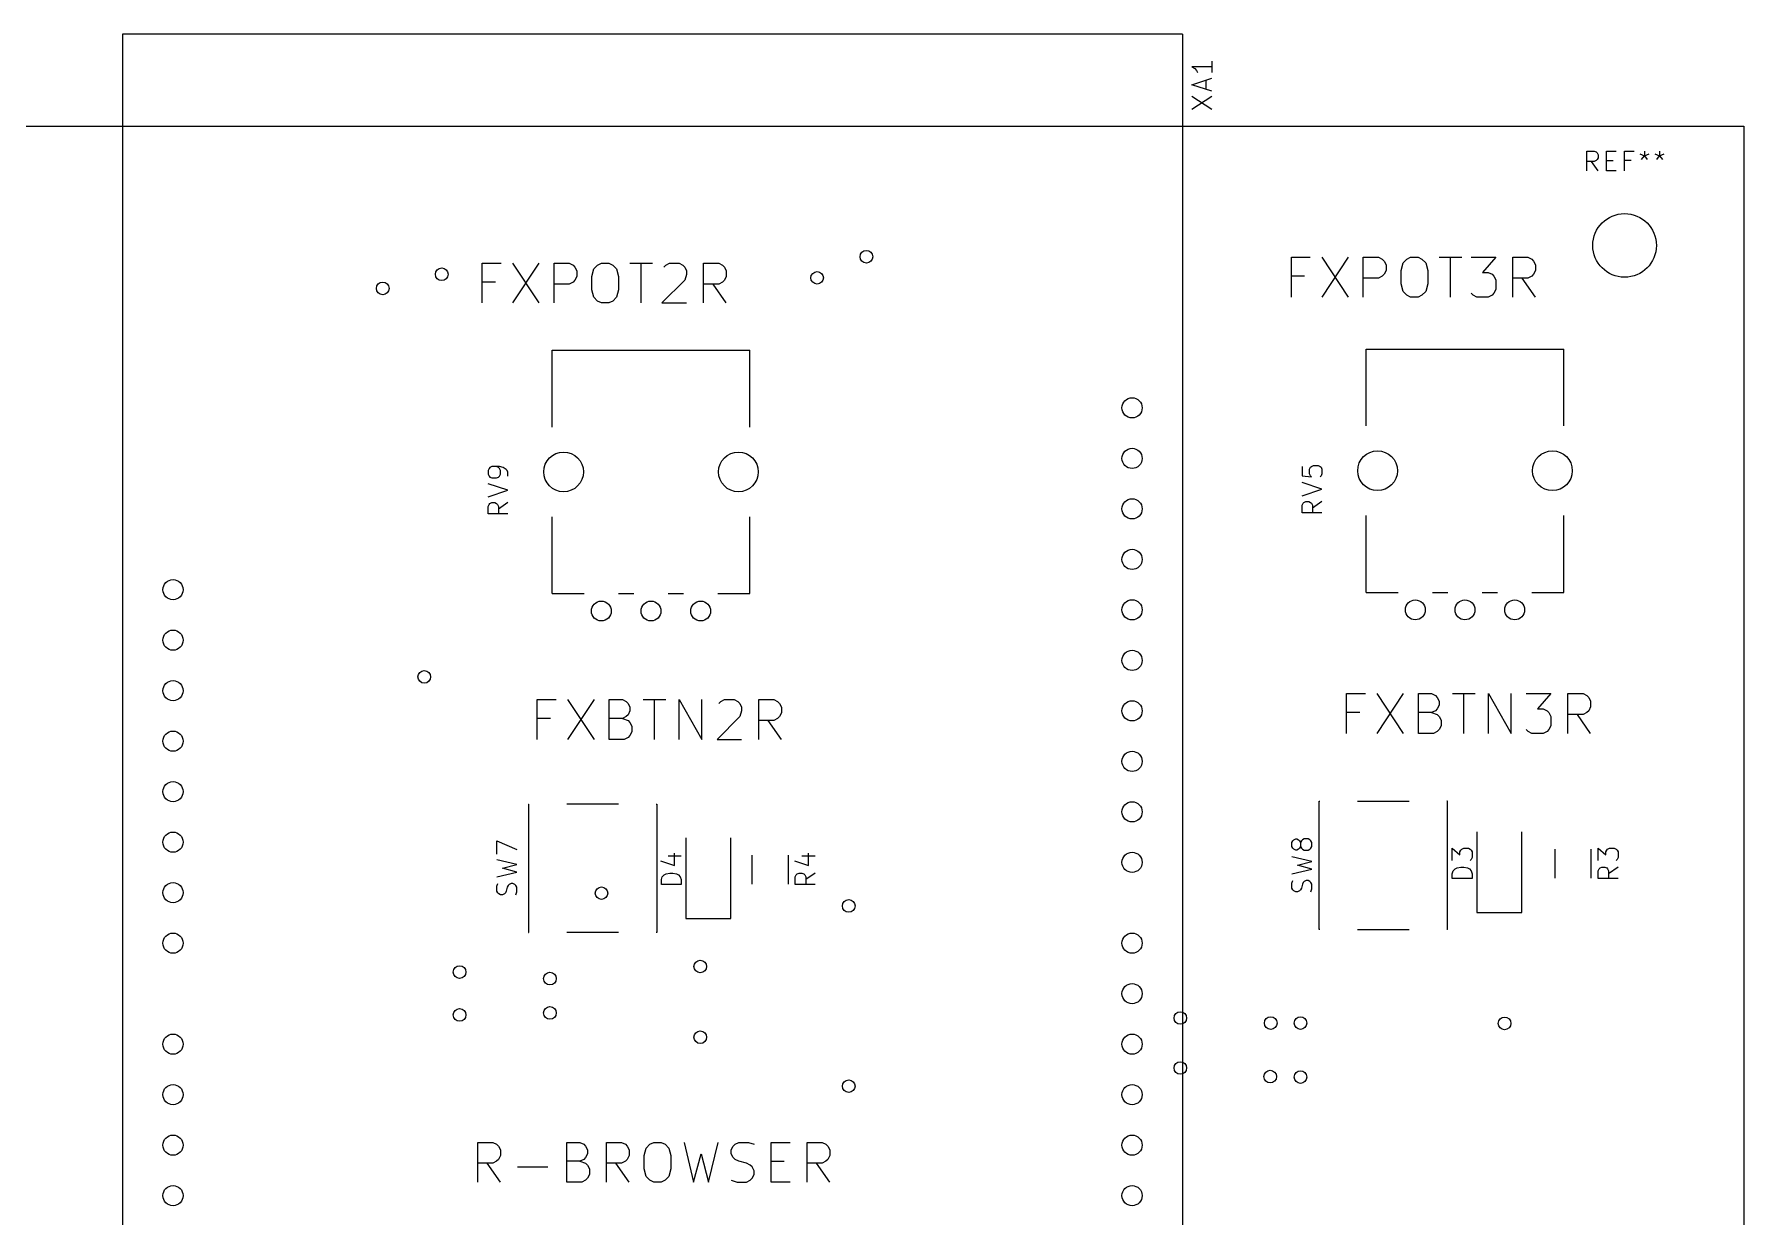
# Model space of a CAD drawing. Extents: x 0 to 360, y 0 to 265.
# Drawn here: x 274 to 360, y 205.1 to 264.6 of the extents above; entities that cross this region are included whole.
import ezdxf

# ---------------------------------------------------------------- set-up
doc = ezdxf.new("R2010")
doc.units = 0
doc.layers.add('BLACK', color=7, linetype='CONTINUOUS')

msp = doc.modelspace()

# ---------------------------------------------------------------- linework, layer by layer
at = {"layer": 'BLACK', "linetype": 'CONTINUOUS'}
for p, q in [((331.757, 264.625), (278.417, 264.625)), ((278.417, 264.625), (278.417, 165.565)), ((331.757, 264.625), (331.757, 167.089)), ((333.226, 263.275), (333.226, 262.704)), ((333.226, 262.99), (332.226, 262.99)), ((332.226, 262.99), (332.369, 262.895)), ((332.226, 262.085), (333.226, 262.418)), ((332.369, 262.895), (332.464, 262.799)), ((332.464, 262.799), (332.512, 262.704)), ((333.226, 261.752), (332.226, 262.085)), ((332.94, 261.847), (332.94, 262.323)), ((332.226, 260.847), (333.226, 261.514)), ((332.226, 261.514), (333.226, 260.847)), ((0, 260), (360, 260)), ((360, 260), (360, 0)), ((352.095, 257.748), (352.095, 258.748)), ((352.095, 258.748), (352.476, 258.748)), ((352.476, 258.224), (352.095, 258.224)), ((352.667, 257.748), (352.333, 258.224)), ((352.476, 258.748), (352.571, 258.7)), ((352.571, 258.271), (352.476, 258.224)), ((352.571, 258.7), (352.619, 258.652)), ((352.619, 258.319), (352.571, 258.271)), ((352.619, 258.652), (352.667, 258.557)), ((352.667, 258.414), (352.619, 258.319)), ((352.667, 258.557), (352.667, 258.414)), ((353.095, 257.748), (353.095, 258.748)), ((353.095, 258.748), (353.571, 258.748)), ((353.095, 258.271), (353.429, 258.271)), ((354, 257.748), (354, 258.748)), ((354, 258.748), (354.476, 258.748)), ((354.333, 258.271), (354, 258.271)), ((354.762, 258.605), (355, 258.51)), ((354.857, 258.319), (355, 258.51)), ((355, 258.748), (355, 258.51)), ((355, 258.51), (355.238, 258.605)), ((355, 258.51), (355.143, 258.319)), ((355.524, 258.605), (355.762, 258.51)), ((355.619, 258.319), (355.762, 258.51)), ((355.762, 258.748), (355.762, 258.51)), ((355.762, 258.51), (356, 258.605)), ((355.762, 258.51), (355.905, 258.319)), ((353.571, 257.748), (353.095, 257.748)), ((296.515, 251.105), (296.515, 253.105)), ((296.515, 253.105), (297.467, 253.105)), ((298.039, 253.105), (299.372, 251.105)), ((299.372, 253.105), (298.039, 251.105)), ((300.134, 251.105), (300.134, 253.105)), ((300.134, 253.105), (300.896, 253.105)), ((300.896, 253.105), (301.086, 253.01)), ((301.086, 253.01), (301.181, 252.915)), ((302.134, 252.82), (302.324, 253.01)), ((302.324, 253.01), (302.515, 253.105)), ((302.515, 253.105), (302.896, 253.105)), ((302.896, 253.105), (303.086, 253.01)), ((303.086, 253.01), (303.277, 252.82)), ((303.943, 253.105), (305.086, 253.105)), ((304.515, 251.105), (304.515, 253.105)), ((305.658, 252.915), (305.753, 253.01)), ((305.753, 253.01), (305.943, 253.105)), ((305.943, 253.105), (306.42, 253.105)), ((306.42, 253.105), (306.61, 253.01)), ((306.61, 253.01), (306.705, 252.915)), ((307.658, 251.105), (307.658, 253.105)), ((307.658, 253.105), (308.42, 253.105)), ((308.42, 253.105), (308.61, 253.01)), ((308.61, 253.01), (308.705, 252.915)), ((337.235, 251.405), (337.235, 253.405)), ((337.235, 253.405), (338.187, 253.405)), ((338.759, 253.405), (340.092, 251.405)), ((340.092, 253.405), (338.759, 251.405)), ((340.854, 251.405), (340.854, 253.405)), ((340.854, 253.405), (341.616, 253.405)), ((341.616, 253.405), (341.806, 253.31)), ((341.806, 253.31), (341.901, 253.215)), ((341.901, 253.215), (341.997, 253.024)), ((341.997, 253.024), (341.997, 252.739)), ((342.759, 252.739), (342.854, 253.12)), ((342.854, 253.12), (343.044, 253.31)), ((343.044, 253.31), (343.235, 253.405)), ((343.235, 253.405), (343.616, 253.405)), ((343.616, 253.405), (343.806, 253.31)), ((343.806, 253.31), (343.997, 253.12)), ((343.997, 253.12), (344.092, 252.739)), ((344.663, 253.405), (345.806, 253.405)), ((345.235, 251.405), (345.235, 253.405)), ((346.282, 253.405), (347.52, 253.405)), ((347.52, 253.405), (346.854, 252.643)), ((348.378, 251.405), (348.378, 253.405)), ((348.378, 253.405), (349.14, 253.405)), ((349.14, 253.405), (349.33, 253.31)), ((349.33, 253.31), (349.425, 253.215)), ((349.425, 253.215), (349.52, 253.024)), ((349.52, 253.024), (349.52, 252.739)), ((297.181, 252.153), (296.515, 252.153)), ((301.086, 252.153), (300.896, 252.058)), ((301.181, 252.248), (301.086, 252.153)), ((301.181, 252.915), (301.277, 252.724)), ((301.277, 252.439), (301.181, 252.248)), ((301.277, 252.724), (301.277, 252.439)), ((302.039, 252.439), (302.134, 252.82)), ((302.039, 251.772), (302.039, 252.439)), ((303.277, 252.82), (303.372, 252.439)), ((303.372, 252.439), (303.372, 251.772)), ((306.705, 252.248), (305.562, 251.105)), ((306.705, 252.915), (306.8, 252.724)), ((306.8, 252.534), (306.705, 252.248)), ((306.8, 252.724), (306.8, 252.534)), ((308.61, 252.153), (308.42, 252.058)), ((308.705, 252.248), (308.61, 252.153)), ((308.705, 252.915), (308.8, 252.724)), ((308.8, 252.439), (308.705, 252.248)), ((308.8, 252.724), (308.8, 252.439)), ((337.901, 252.453), (337.235, 252.453)), ((341.616, 252.358), (340.854, 252.358)), ((341.806, 252.453), (341.616, 252.358)), ((341.901, 252.548), (341.806, 252.453)), ((341.997, 252.739), (341.901, 252.548)), ((342.759, 252.072), (342.759, 252.739)), ((342.854, 251.691), (342.759, 252.072)), ((344.092, 252.072), (343.997, 251.691)), ((344.092, 252.739), (344.092, 252.072)), ((346.854, 252.643), (347.14, 252.643)), ((347.14, 252.643), (347.33, 252.548)), ((347.33, 252.548), (347.425, 252.453)), ((347.425, 252.453), (347.52, 252.262)), ((347.52, 252.262), (347.52, 251.786)), ((349.14, 252.358), (348.378, 252.358)), ((349.52, 251.405), (348.854, 252.358)), ((349.33, 252.453), (349.14, 252.358)), ((349.425, 252.548), (349.33, 252.453)), ((349.52, 252.739), (349.425, 252.548)), ((300.896, 252.058), (300.134, 252.058)), ((302.134, 251.391), (302.039, 251.772)), ((302.324, 251.2), (302.134, 251.391)), ((303.277, 251.391), (303.086, 251.2)), ((303.372, 251.772), (303.277, 251.391)), ((308.42, 252.058), (307.658, 252.058)), ((308.8, 251.105), (308.134, 252.058)), ((343.044, 251.5), (342.854, 251.691)), ((343.235, 251.405), (343.044, 251.5)), ((343.616, 251.405), (343.235, 251.405)), ((343.806, 251.5), (343.616, 251.405)), ((343.997, 251.691), (343.806, 251.5)), ((346.378, 251.5), (346.282, 251.596)), ((346.568, 251.405), (346.378, 251.5)), ((347.14, 251.405), (346.568, 251.405)), ((347.33, 251.5), (347.14, 251.405)), ((347.425, 251.596), (347.33, 251.5)), ((347.52, 251.786), (347.425, 251.596)), ((302.515, 251.105), (302.324, 251.2)), ((302.896, 251.105), (302.515, 251.105)), ((303.086, 251.2), (302.896, 251.105)), ((305.562, 251.105), (306.8, 251.105)), ((300.04, 248.73), (309.98, 248.73)), ((300.04, 244.865), (300.04, 248.73)), ((309.98, 244.865), (309.98, 248.73)), ((341, 248.79), (350.94, 248.79)), ((341, 244.925), (341, 248.79)), ((350.94, 244.925), (350.94, 248.79)), ((296.86, 242.779), (296.812, 242.684)), ((296.812, 242.684), (296.812, 242.493)), ((296.908, 242.827), (296.86, 242.779)), ((297.003, 242.874), (296.908, 242.827)), ((297.384, 242.874), (297.003, 242.874)), ((297.336, 242.827), (297.241, 242.874)), ((297.384, 242.779), (297.336, 242.827)), ((297.574, 242.827), (297.384, 242.874)), ((297.431, 242.684), (297.384, 242.779)), ((297.431, 242.493), (297.431, 242.684)), ((297.717, 242.731), (297.574, 242.827)), ((297.765, 242.684), (297.717, 242.731)), ((297.812, 242.589), (297.765, 242.684)), ((337.772, 242.887), (337.772, 242.41)), ((338.153, 242.744), (338.201, 242.839)), ((338.153, 242.506), (338.153, 242.744)), ((338.201, 242.839), (338.249, 242.887)), ((338.249, 242.887), (338.344, 242.934)), ((338.344, 242.934), (338.582, 242.934)), ((338.582, 242.934), (338.677, 242.887)), ((338.677, 242.887), (338.725, 242.839)), ((338.725, 242.839), (338.772, 242.744)), ((338.772, 242.744), (338.772, 242.506)), ((296.812, 242.493), (296.86, 242.398)), ((297.812, 241.684), (296.812, 242.017)), ((296.86, 242.398), (296.908, 242.35)), ((296.908, 242.35), (297.003, 242.303)), ((297.003, 242.303), (297.241, 242.303)), ((297.241, 242.303), (297.336, 242.35)), ((297.336, 242.35), (297.384, 242.398)), ((297.384, 242.398), (297.431, 242.493)), ((297.812, 242.398), (297.812, 242.589)), ((337.772, 242.41), (338.249, 242.363)), ((338.772, 241.744), (337.772, 242.077)), ((337.772, 241.41), (338.772, 241.744)), ((338.201, 242.41), (338.153, 242.506)), ((338.249, 242.363), (338.201, 242.41)), ((338.725, 242.41), (338.677, 242.363)), ((338.772, 242.506), (338.725, 242.41)), ((296.812, 241.35), (297.812, 241.684)), ((296.812, 240.874), (296.86, 240.97)), ((296.86, 240.97), (296.908, 241.017)), ((296.908, 241.017), (297.003, 241.065)), ((297.003, 241.065), (297.146, 241.065)), ((297.146, 241.065), (297.241, 241.017)), ((297.241, 241.017), (297.289, 240.97)), ((297.289, 240.97), (297.336, 240.874)), ((297.812, 241.065), (297.336, 240.731)), ((337.772, 240.934), (337.82, 241.03)), ((337.772, 240.553), (337.772, 240.934)), ((337.82, 241.03), (337.868, 241.077)), ((337.868, 241.077), (337.963, 241.125)), ((337.963, 241.125), (338.106, 241.125)), ((338.106, 241.125), (338.201, 241.077)), ((338.201, 241.077), (338.249, 241.03)), ((338.249, 241.03), (338.296, 240.934)), ((338.772, 241.125), (338.296, 240.791)), ((338.296, 240.934), (338.296, 240.553)), ((296.812, 240.493), (296.812, 240.874)), ((297.812, 240.493), (296.812, 240.493)), ((297.336, 240.874), (297.336, 240.493)), ((300.04, 236.49), (300.04, 240.355)), ((309.98, 236.49), (309.98, 240.355)), ((338.772, 240.553), (337.772, 240.553)), ((341, 236.55), (341, 240.415)), ((350.94, 236.55), (350.94, 240.415)), ((300.04, 236.49), (301.639, 236.49)), ((303.381, 236.49), (304.14, 236.49)), ((305.881, 236.49), (306.64, 236.49)), ((308.38, 236.49), (309.98, 236.49)), ((341, 236.55), (342.599, 236.55)), ((344.341, 236.55), (345.1, 236.55)), ((346.841, 236.55), (347.6, 236.55)), ((349.34, 236.55), (350.94, 236.55)), ((340.005, 229.455), (340.005, 231.455)), ((340.005, 231.455), (340.957, 231.455)), ((341.529, 231.455), (342.862, 229.455)), ((342.862, 231.455), (341.529, 229.455)), ((343.624, 229.455), (343.624, 231.455)), ((343.624, 231.455), (344.29, 231.455)), ((344.29, 231.455), (344.481, 231.36)), ((345.338, 231.455), (346.481, 231.455)), ((345.91, 229.455), (345.91, 231.455)), ((347.148, 229.455), (347.148, 231.455)), ((347.148, 231.455), (348.29, 229.455)), ((348.29, 229.455), (348.29, 231.455)), ((349.052, 231.455), (350.29, 231.455)), ((350.29, 231.455), (349.624, 230.693)), ((351.148, 229.455), (351.148, 231.455)), ((351.148, 231.455), (351.91, 231.455)), ((351.91, 231.455), (352.1, 231.36)), ((299.285, 229.155), (299.285, 231.155)), ((299.285, 231.155), (300.237, 231.155)), ((300.809, 231.155), (302.142, 229.155)), ((302.142, 231.155), (300.809, 229.155)), ((302.904, 229.155), (302.904, 231.155)), ((302.904, 231.155), (303.57, 231.155)), ((303.57, 231.155), (303.761, 231.06)), ((303.761, 231.06), (303.856, 230.965)), ((303.856, 230.965), (303.951, 230.774)), ((303.951, 230.584), (303.856, 230.393)), ((303.951, 230.774), (303.951, 230.584)), ((304.618, 231.155), (305.761, 231.155)), ((305.19, 229.155), (305.19, 231.155)), ((306.428, 229.155), (306.428, 231.155)), ((306.428, 231.155), (307.57, 229.155)), ((307.57, 229.155), (307.57, 231.155)), ((308.428, 230.965), (308.523, 231.06)), ((308.523, 231.06), (308.713, 231.155)), ((308.713, 231.155), (309.19, 231.155)), ((309.19, 231.155), (309.38, 231.06)), ((309.38, 231.06), (309.475, 230.965)), ((309.475, 230.965), (309.57, 230.774)), ((309.57, 230.584), (309.475, 230.298)), ((309.57, 230.774), (309.57, 230.584)), ((310.428, 229.155), (310.428, 231.155)), ((310.428, 231.155), (311.19, 231.155)), ((311.19, 231.155), (311.38, 231.06)), ((311.38, 231.06), (311.475, 230.965)), ((311.475, 230.965), (311.57, 230.774)), ((311.57, 230.774), (311.57, 230.489)), ((344.481, 230.598), (344.29, 230.503)), ((344.481, 231.36), (344.576, 231.265)), ((344.576, 230.693), (344.481, 230.598)), ((344.576, 231.265), (344.671, 231.074)), ((344.671, 230.884), (344.576, 230.693)), ((344.671, 231.074), (344.671, 230.884)), ((349.624, 230.693), (349.91, 230.693)), ((349.91, 230.693), (350.1, 230.598)), ((350.1, 230.598), (350.195, 230.503)), ((352.1, 231.36), (352.195, 231.265)), ((352.195, 230.598), (352.1, 230.503)), ((352.195, 231.265), (352.29, 231.074)), ((352.29, 230.789), (352.195, 230.598)), ((352.29, 231.074), (352.29, 230.789)), ((299.951, 230.203), (299.285, 230.203)), ((303.57, 230.203), (302.904, 230.203)), ((303.761, 230.298), (303.57, 230.203)), ((303.57, 230.203), (303.856, 230.108)), ((303.856, 230.393), (303.761, 230.298)), ((303.856, 230.108), (303.951, 230.012)), ((303.951, 230.012), (304.047, 229.822)), ((304.047, 229.822), (304.047, 229.536)), ((309.475, 230.298), (308.332, 229.155)), ((311.19, 230.108), (310.428, 230.108)), ((311.57, 229.155), (310.904, 230.108)), ((311.38, 230.203), (311.19, 230.108)), ((311.475, 230.298), (311.38, 230.203)), ((311.57, 230.489), (311.475, 230.298)), ((340.671, 230.503), (340.005, 230.503)), ((344.29, 230.503), (343.624, 230.503)), ((344.29, 230.503), (344.576, 230.408)), ((344.576, 230.408), (344.671, 230.312)), ((344.671, 230.312), (344.767, 230.122)), ((344.767, 229.836), (344.671, 229.646)), ((344.767, 230.122), (344.767, 229.836)), ((350.195, 230.503), (350.29, 230.312)), ((350.29, 229.836), (350.195, 229.646)), ((350.29, 230.312), (350.29, 229.836)), ((351.91, 230.408), (351.148, 230.408)), ((352.29, 229.455), (351.624, 230.408)), ((352.1, 230.503), (351.91, 230.408)), ((303.666, 229.155), (302.904, 229.155)), ((303.856, 229.25), (303.666, 229.155)), ((303.951, 229.346), (303.856, 229.25)), ((304.047, 229.536), (303.951, 229.346)), ((308.332, 229.155), (309.57, 229.155)), ((344.386, 229.455), (343.624, 229.455)), ((344.576, 229.55), (344.386, 229.455)), ((344.671, 229.646), (344.576, 229.55)), ((349.148, 229.55), (349.052, 229.646)), ((349.338, 229.455), (349.148, 229.55)), ((349.91, 229.455), (349.338, 229.455)), ((350.1, 229.55), (349.91, 229.455)), ((350.195, 229.646), (350.1, 229.55)), ((298.84, 225.9), (298.87, 225.9)), ((298.84, 225.9), (298.84, 219.44)), ((303.37, 225.9), (300.77, 225.9)), ((305.27, 225.9), (305.3, 225.9)), ((305.3, 225.9), (305.3, 219.44)), ((338.63, 219.59), (338.63, 226.05)), ((338.63, 226.05), (338.66, 226.05)), ((340.56, 226.05), (343.16, 226.05)), ((345.09, 226.05), (345.06, 226.05)), ((345.09, 219.59), (345.09, 226.05)), ((297.252, 223.384), (297.252, 224.051)), ((297.252, 224.051), (298.252, 223.622)), ((306.765, 224.2), (306.765, 220.14)), ((309.035, 220.14), (309.035, 224.2)), ((337.262, 223.963), (337.31, 224.058)), ((337.262, 223.772), (337.262, 223.963)), ((337.31, 223.677), (337.262, 223.772)), ((337.31, 224.058), (337.358, 224.106)), ((337.358, 223.63), (337.31, 223.677)), ((337.358, 224.106), (337.453, 224.153)), ((337.453, 224.153), (337.5, 224.153)), ((337.5, 224.153), (337.596, 224.106)), ((337.596, 224.106), (337.643, 224.058)), ((337.643, 223.677), (337.596, 223.63)), ((337.643, 224.058), (337.691, 223.963)), ((337.691, 223.772), (337.643, 223.677)), ((337.739, 224.058), (337.691, 223.963)), ((337.691, 223.963), (337.691, 223.772)), ((337.691, 223.772), (337.739, 223.677)), ((337.786, 224.106), (337.739, 224.058)), ((337.739, 223.677), (337.786, 223.63)), ((337.881, 224.153), (337.786, 224.106)), ((338.072, 224.153), (337.881, 224.153)), ((338.167, 224.106), (338.072, 224.153)), ((338.215, 224.058), (338.167, 224.106)), ((338.167, 223.63), (338.215, 223.677)), ((338.262, 223.963), (338.215, 224.058)), ((338.215, 223.677), (338.262, 223.772)), ((338.262, 223.772), (338.262, 223.963)), ((345.332, 223.067), (345.332, 223.686)), ((345.332, 223.686), (345.713, 223.352)), ((345.809, 223.638), (345.904, 223.686)), ((345.904, 223.686), (346.142, 223.686)), ((346.142, 223.686), (346.237, 223.638)), ((346.565, 224.5), (346.565, 220.44)), ((348.835, 220.44), (348.835, 224.5)), ((352.672, 223.067), (352.672, 223.686)), ((352.672, 223.686), (353.053, 223.352)), ((353.149, 223.638), (353.244, 223.686)), ((353.244, 223.686), (353.482, 223.686)), ((353.482, 223.686), (353.577, 223.638)), ((298.252, 222.86), (297.252, 223.099)), ((297.538, 222.67), (298.252, 222.86)), ((305.485, 223.052), (306.199, 222.814)), ((305.866, 223.29), (306.532, 223.29)), ((306.199, 222.814), (306.199, 223.433)), ((310.09, 223.327), (310.09, 221.873)), ((311.91, 223.327), (311.91, 221.873)), ((312.225, 223.052), (312.939, 222.814)), ((312.606, 223.29), (313.272, 223.29)), ((312.939, 222.814), (312.939, 223.433)), ((338.262, 223.01), (337.262, 223.249)), ((337.453, 223.582), (337.358, 223.63)), ((337.5, 223.582), (337.453, 223.582)), ((337.596, 223.63), (337.5, 223.582)), ((337.548, 222.82), (338.262, 223.01)), ((338.262, 222.63), (337.548, 222.82)), ((337.786, 223.63), (337.881, 223.582)), ((337.881, 223.582), (338.072, 223.582)), ((338.072, 223.582), (338.167, 223.63)), ((345.713, 223.495), (345.761, 223.59)), ((345.713, 223.352), (345.713, 223.495)), ((345.761, 223.59), (345.809, 223.638)), ((346.237, 223.638), (346.285, 223.59)), ((346.285, 223.114), (346.237, 223.067)), ((346.285, 223.59), (346.332, 223.495)), ((346.332, 223.21), (346.285, 223.114)), ((346.332, 223.495), (346.332, 223.21)), ((350.49, 223.627), (350.49, 222.173)), ((352.31, 223.627), (352.31, 222.173)), ((353.053, 223.495), (353.101, 223.59)), ((353.053, 223.352), (353.053, 223.495)), ((353.101, 223.59), (353.149, 223.638)), ((353.577, 223.638), (353.625, 223.59)), ((353.625, 223.114), (353.577, 223.067)), ((353.625, 223.59), (353.672, 223.495)), ((353.672, 223.21), (353.625, 223.114)), ((353.672, 223.495), (353.672, 223.21)), ((297.252, 222.241), (298.252, 222.48)), ((298.252, 222.48), (297.538, 222.67)), ((305.532, 222.1), (305.58, 222.243)), ((305.532, 221.862), (305.532, 222.1)), ((305.58, 222.243), (305.675, 222.338)), ((305.675, 222.338), (305.77, 222.386)), ((305.77, 222.386), (305.961, 222.433)), ((305.961, 222.433), (306.104, 222.433)), ((306.104, 222.433), (306.294, 222.386)), ((306.294, 222.386), (306.39, 222.338)), ((306.39, 222.338), (306.485, 222.243)), ((306.485, 222.243), (306.532, 222.1)), ((306.532, 222.1), (306.532, 221.862)), ((312.272, 222.243), (312.32, 222.338)), ((312.272, 221.862), (312.272, 222.243)), ((312.32, 222.338), (312.368, 222.386)), ((312.368, 222.386), (312.463, 222.433)), ((312.463, 222.433), (312.606, 222.433)), ((312.606, 222.433), (312.701, 222.386)), ((312.701, 222.386), (312.749, 222.338)), ((312.749, 222.338), (312.796, 222.243)), ((313.272, 222.433), (312.796, 222.1)), ((312.796, 222.243), (312.796, 221.862)), ((337.262, 222.391), (338.262, 222.63)), ((337.262, 221.915), (337.31, 222.058)), ((337.834, 221.963), (337.786, 221.868)), ((337.881, 222.01), (337.834, 221.963)), ((337.977, 222.058), (337.881, 222.01)), ((338.072, 222.058), (337.977, 222.058)), ((338.167, 222.01), (338.072, 222.058)), ((338.215, 221.963), (338.167, 222.01)), ((338.262, 221.868), (338.215, 221.963)), ((345.332, 222.4), (345.38, 222.543)), ((345.332, 222.162), (345.332, 222.4)), ((346.332, 222.162), (345.332, 222.162)), ((345.38, 222.543), (345.475, 222.638)), ((345.475, 222.638), (345.57, 222.686)), ((345.57, 222.686), (345.761, 222.733)), ((345.761, 222.733), (345.904, 222.733)), ((345.904, 222.733), (346.094, 222.686)), ((346.094, 222.686), (346.19, 222.638)), ((346.19, 222.638), (346.285, 222.543)), ((346.285, 222.543), (346.332, 222.4)), ((346.332, 222.4), (346.332, 222.162)), ((352.672, 222.543), (352.72, 222.638)), ((352.672, 222.162), (352.672, 222.543)), ((353.672, 222.162), (352.672, 222.162)), ((352.72, 222.638), (352.768, 222.686)), ((352.768, 222.686), (352.863, 222.733)), ((352.863, 222.733), (353.006, 222.733)), ((353.006, 222.733), (353.101, 222.686)), ((353.101, 222.686), (353.149, 222.638)), ((353.149, 222.638), (353.196, 222.543)), ((353.672, 222.733), (353.196, 222.4)), ((353.196, 222.543), (353.196, 222.162)), ((297.252, 221.765), (297.3, 221.908)), ((297.252, 221.527), (297.252, 221.765)), ((297.3, 221.432), (297.252, 221.527)), ((297.348, 221.384), (297.3, 221.432)), ((297.443, 221.337), (297.348, 221.384)), ((297.538, 221.337), (297.443, 221.337)), ((297.633, 221.384), (297.538, 221.337)), ((297.681, 221.432), (297.633, 221.384)), ((297.729, 221.527), (297.681, 221.432)), ((297.776, 221.718), (297.729, 221.527)), ((297.824, 221.813), (297.776, 221.718)), ((297.871, 221.86), (297.824, 221.813)), ((297.967, 221.908), (297.871, 221.86)), ((298.062, 221.908), (297.967, 221.908)), ((298.157, 221.86), (298.062, 221.908)), ((298.205, 221.813), (298.157, 221.86)), ((298.252, 221.718), (298.205, 221.813)), ((298.205, 221.337), (298.252, 221.48)), ((298.252, 221.48), (298.252, 221.718)), ((306.532, 221.862), (305.532, 221.862)), ((313.272, 221.862), (312.272, 221.862)), ((337.262, 221.677), (337.262, 221.915)), ((337.31, 221.582), (337.262, 221.677)), ((337.358, 221.534), (337.31, 221.582)), ((337.453, 221.487), (337.358, 221.534)), ((337.548, 221.487), (337.453, 221.487)), ((337.643, 221.534), (337.548, 221.487)), ((337.691, 221.582), (337.643, 221.534)), ((337.739, 221.677), (337.691, 221.582)), ((337.786, 221.868), (337.739, 221.677)), ((338.215, 221.487), (338.262, 221.63)), ((338.262, 221.63), (338.262, 221.868)), ((346.565, 220.44), (348.835, 220.44)), ((298.84, 219.44), (298.87, 219.44)), ((303.37, 219.44), (300.77, 219.44)), ((305.3, 219.44), (305.27, 219.44)), ((306.765, 220.14), (309.035, 220.14)), ((338.66, 219.59), (338.63, 219.59)), ((340.56, 219.59), (343.16, 219.59)), ((345.09, 219.59), (345.06, 219.59)), ((296.29, 206.885), (296.29, 208.885)), ((296.29, 208.885), (297.052, 208.885)), ((297.052, 208.885), (297.243, 208.79)), ((297.243, 208.79), (297.338, 208.695)), ((297.338, 208.695), (297.433, 208.504)), ((297.433, 208.219), (297.338, 208.028)), ((297.433, 208.504), (297.433, 208.219)), ((300.767, 206.885), (300.767, 208.885)), ((300.767, 208.885), (301.433, 208.885)), ((301.433, 208.885), (301.624, 208.79)), ((301.624, 208.79), (301.719, 208.695)), ((301.719, 208.695), (301.814, 208.504)), ((301.814, 208.314), (301.719, 208.123)), ((301.814, 208.504), (301.814, 208.314)), ((302.767, 206.885), (302.767, 208.885)), ((302.767, 208.885), (303.529, 208.885)), ((303.529, 208.885), (303.719, 208.79)), ((303.719, 208.79), (303.814, 208.695)), ((303.814, 208.695), (303.91, 208.504)), ((303.91, 208.219), (303.814, 208.028)), ((303.91, 208.504), (303.91, 208.219)), ((304.671, 208.219), (304.767, 208.6)), ((304.671, 207.552), (304.671, 208.219)), ((304.767, 208.6), (304.957, 208.79)), ((304.957, 208.79), (305.148, 208.885)), ((305.148, 208.885), (305.529, 208.885)), ((305.529, 208.885), (305.719, 208.79)), ((305.719, 208.79), (305.91, 208.6)), ((305.91, 208.6), (306.005, 208.219)), ((306.005, 208.219), (306.005, 207.552)), ((306.671, 208.885), (307.148, 206.885)), ((307.148, 206.885), (307.529, 208.314)), ((307.529, 208.314), (307.91, 206.885)), ((307.91, 206.885), (308.386, 208.885)), ((309.052, 208.504), (309.148, 208.695)), ((309.052, 208.314), (309.052, 208.504)), ((309.148, 208.123), (309.052, 208.314)), ((309.148, 208.695), (309.243, 208.79)), ((309.243, 208.79), (309.433, 208.885)), ((309.433, 208.885), (309.91, 208.885)), ((309.91, 208.885), (310.195, 208.79)), ((311.052, 206.885), (311.052, 208.885)), ((311.052, 208.885), (312.005, 208.885)), ((312.862, 206.885), (312.862, 208.885)), ((312.862, 208.885), (313.624, 208.885)), ((313.624, 208.885), (313.814, 208.79)), ((313.814, 208.79), (313.91, 208.695)), ((313.91, 208.695), (314.005, 208.504)), ((314.005, 208.219), (313.91, 208.028)), ((314.005, 208.504), (314.005, 208.219)), ((297.052, 207.838), (296.29, 207.838)), ((297.433, 206.885), (296.767, 207.838)), ((297.243, 207.933), (297.052, 207.838)), ((297.338, 208.028), (297.243, 207.933)), ((298.29, 207.647), (299.814, 207.647)), ((301.433, 207.933), (300.767, 207.933)), ((301.624, 208.028), (301.433, 207.933)), ((301.433, 207.933), (301.719, 207.838)), ((301.719, 208.123), (301.624, 208.028)), ((301.719, 207.838), (301.814, 207.742)), ((301.814, 207.742), (301.91, 207.552)), ((301.91, 207.552), (301.91, 207.266)), ((303.529, 207.838), (302.767, 207.838)), ((303.91, 206.885), (303.243, 207.838)), ((303.719, 207.933), (303.529, 207.838)), ((303.814, 208.028), (303.719, 207.933)), ((304.767, 207.171), (304.671, 207.552)), ((306.005, 207.552), (305.91, 207.171)), ((309.243, 208.028), (309.148, 208.123)), ((309.433, 207.933), (309.243, 208.028)), ((309.814, 207.838), (309.433, 207.933)), ((310.005, 207.742), (309.814, 207.838)), ((310.1, 207.647), (310.005, 207.742)), ((310.195, 207.457), (310.1, 207.647)), ((310.195, 207.266), (310.195, 207.457)), ((311.052, 207.933), (311.719, 207.933)), ((313.624, 207.838), (312.862, 207.838)), ((314.005, 206.885), (313.338, 207.838)), ((313.814, 207.933), (313.624, 207.838)), ((313.91, 208.028), (313.814, 207.933)), ((301.529, 206.885), (300.767, 206.885)), ((301.719, 206.98), (301.529, 206.885)), ((301.814, 207.076), (301.719, 206.98)), ((301.91, 207.266), (301.814, 207.076)), ((304.957, 206.98), (304.767, 207.171)), ((305.148, 206.885), (304.957, 206.98)), ((305.529, 206.885), (305.148, 206.885)), ((305.719, 206.98), (305.529, 206.885)), ((305.91, 207.171), (305.719, 206.98)), ((309.052, 206.98), (309.338, 206.885)), ((309.338, 206.885), (309.814, 206.885)), ((309.814, 206.885), (310.005, 206.98)), ((310.005, 206.98), (310.1, 207.076)), ((310.1, 207.076), (310.195, 207.266)), ((312.005, 206.885), (311.052, 206.885))]:
    msp.add_line(p, q, dxfattribs=at)
at = {"layer": 'WHITE'}
for centre, radius in [((354, 254), 1.6), ((315.85, 253.43), 0.3175), ((291.51, 251.84), 0.3175), ((294.48, 252.55), 0.3175), ((313.37, 252.37), 0.3175), ((329.217, 245.829), 0.508), ((300.61, 242.61), 1), ((309.41, 242.61), 1), ((329.217, 243.289), 0.508), ((341.57, 242.67), 1), ((350.37, 242.67), 1), ((329.217, 240.749), 0.508), ((329.217, 238.209), 0.508), ((280.957, 236.685), 0.508), ((302.51, 235.61), 0.5), ((305.01, 235.61), 0.5), ((307.51, 235.61), 0.5), ((329.217, 235.669), 0.508), ((343.47, 235.67), 0.5), ((345.97, 235.67), 0.5), ((348.47, 235.67), 0.5), ((280.957, 234.145), 0.508), ((329.217, 233.129), 0.508), ((293.6, 232.3), 0.3175), ((280.957, 231.605), 0.508), ((329.217, 230.589), 0.508), ((280.957, 229.065), 0.508), ((329.217, 228.049), 0.508), ((280.957, 226.525), 0.508), ((329.217, 225.509), 0.508), ((280.957, 223.985), 0.508), ((329.217, 222.969), 0.508), ((280.957, 221.445), 0.508), ((302.52, 221.42), 0.3175), ((314.959, 220.779), 0.3175), ((280.957, 218.905), 0.508), ((329.217, 218.905), 0.508), ((295.376, 217.452), 0.3175), ((307.491, 217.731), 0.3175), ((299.922, 217.122), 0.3175), ((329.217, 216.365), 0.508), ((295.376, 215.293), 0.3175), ((299.922, 215.394), 0.3175), ((331.647, 215.14), 0.3175), ((336.193, 214.886), 0.3175), ((337.692, 214.886), 0.3175), ((347.96, 214.87), 0.3175), ((280.957, 213.825), 0.508), ((307.491, 214.175), 0.3175), ((329.217, 213.825), 0.508), ((331.647, 212.626), 0.3175), ((336.168, 212.194), 0.3175), ((280.957, 211.285), 0.508), ((314.959, 211.711), 0.3175), ((329.217, 211.285), 0.508), ((337.692, 212.169), 0.3175), ((280.957, 208.745), 0.508), ((329.217, 208.745), 0.508), ((280.957, 206.205), 0.508), ((329.217, 206.205), 0.508)]:
    msp.add_circle(centre, radius, dxfattribs=at)

doc.saveas('drawing.dxf')
